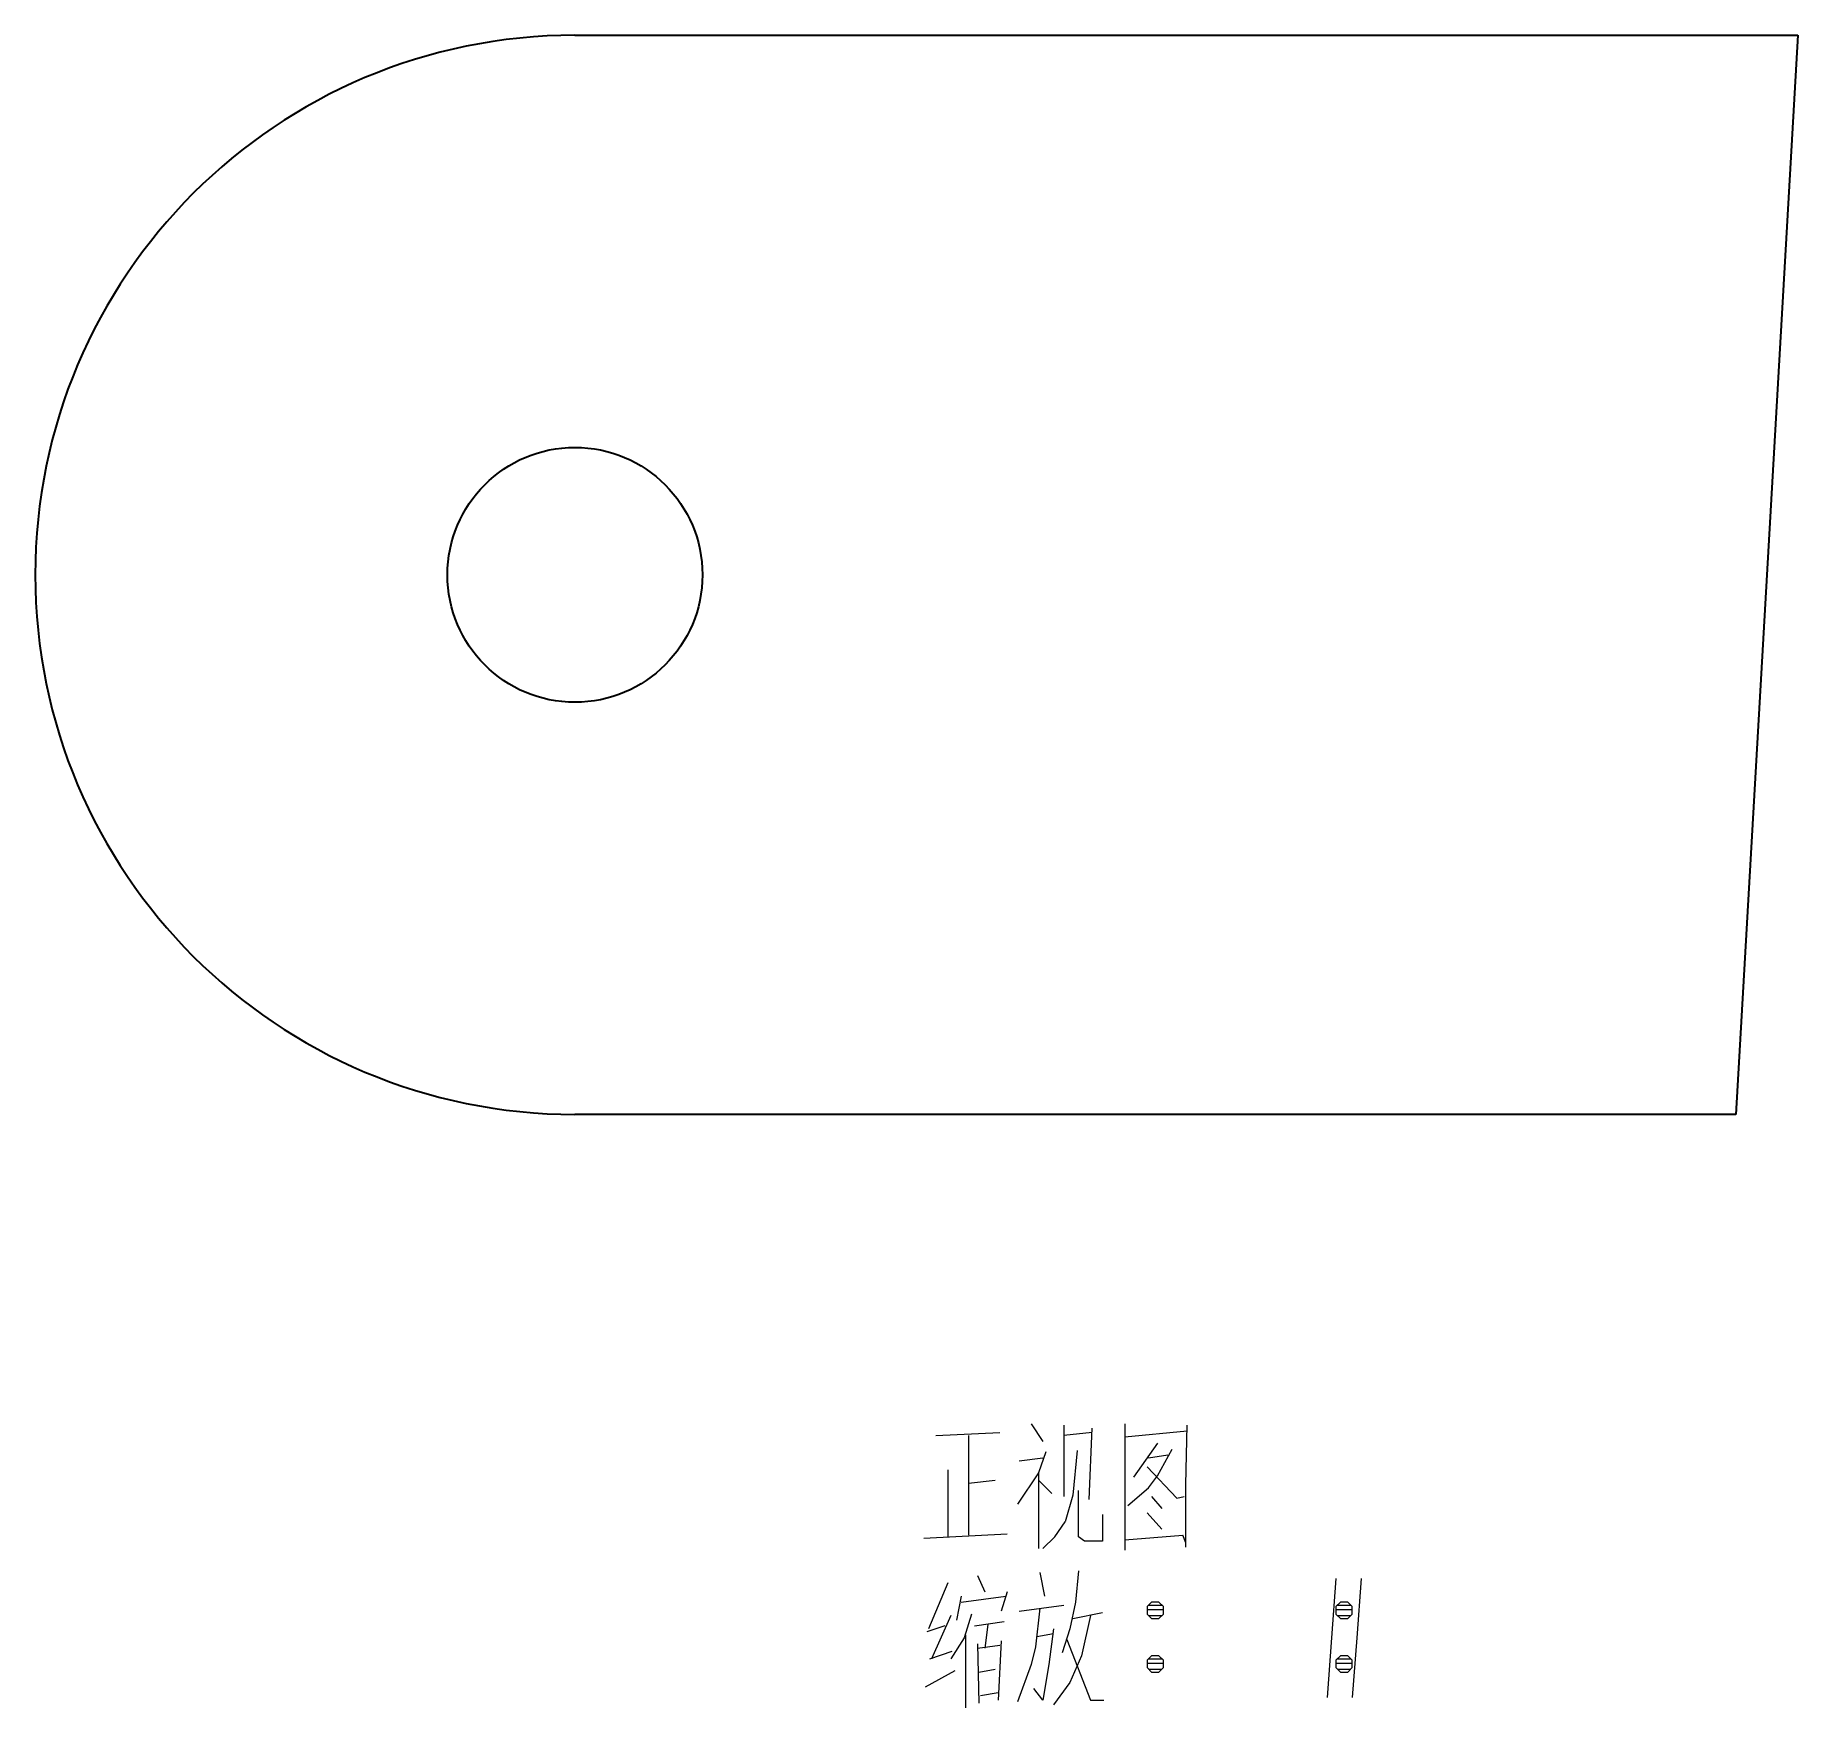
# Model space of a CAD drawing. Extents: x 573.8 to 615.2, y 393.8 to 433.2.
import ezdxf

# ---------------------------------------------------------------- set-up
doc = ezdxf.new("R2010")
doc.units = 0

msp = doc.modelspace()

# ---------------------------------------------------------------- linework, layer by layer
at = {"color": 7, "lineweight": 35}
for p, q in [((586.462, 433.2), (615.238, 433.2)), ((615.238, 433.2), (613.779, 407.8)), ((613.779, 407.8), (586.462, 407.8))]:
    msp.add_line(p, q, dxfattribs=at)
at = {"color": 7, "lineweight": 13}
for points in [[(594.955, 400.24), (596.46, 400.31)], [(595.725, 400.24), (595.725, 399.085), (595.725, 397.895)], [(597.195, 400.52), (597.475, 400.1)], [(597.965, 400.485), (597.965, 398.805)], [(598.63, 400.31), (597.965, 400.24)], [(598.56, 398.735), (598.63, 400.415)], [(599.4, 400.52), (599.4, 399.05), (599.4, 397.545)], [(599.4, 400.485), (599.4, 399.085), (599.4, 397.685)], [(600.87, 400.345), (599.4, 400.205)], [(600.835, 397.72), (600.835, 399.085), (600.87, 400.485)], [(597.545, 399.855), (597.37, 399.365), (596.88, 398.63)], [(598.28, 399.89), (598.175, 398.84)], [(600.17, 400.065), (599.61, 399.26)], [(600.17, 399.295), (600.52, 399.925)], [(595.235, 399.435), (595.235, 397.86)], [(596.915, 399.645), (597.475, 399.715)], [(599.925, 399.505), (600.625, 398.77)], [(599.96, 399.715), (600.415, 399.785)], [(595.725, 399.12), (596.355, 399.19)], [(597.37, 399.365), (597.37, 397.58)], [(597.37, 399.19), (597.685, 398.875)], [(599.47, 398.595), (599.96, 399.015)], [(599.96, 399.015), (600.17, 399.295)], [(598.175, 398.84), (598, 398.21)], [(598.315, 397.86), (598.315, 398.945)], [(600.03, 398.805), (600.275, 398.525)], [(600.625, 398.77), (600.8, 398.805)], [(597.755, 397.86), (598, 398.21)], [(598.875, 398.385), (598.875, 397.755)], [(599.925, 398.42), (600.275, 398.035)], [(594.675, 397.825), (596.635, 397.93)], [(597.475, 397.58), (597.755, 397.86)], [(598.455, 397.755), (598.315, 397.86)], [(598.875, 397.755), (598.455, 397.755)], [(599.4, 397.79), (600.765, 397.895)], [(600.835, 397.615), (600.835, 397.72), (600.765, 397.895)], [(595.935, 396.95), (596.11, 396.565)], [(597.405, 397.02), (597.51, 396.46)], [(598.315, 397.055), (598.245, 396.32)], [(595.235, 396.775), (594.78, 395.69)], [(596.635, 396.565), (596.495, 396.11)], [(604.37, 396.88), (604.265, 395.48), (604.16, 394.08)], [(604.965, 396.88), (604.86, 395.48), (604.755, 394.08)], [(595.55, 396.46), (595.445, 395.9)], [(595.55, 396.32), (596.6, 396.46)], [(597.405, 396.18), (597.3, 395.27), (597.195, 394.85), (596.88, 393.975)], [(596.915, 396.11), (597.965, 396.25)], [(598.245, 396.32), (598.105, 395.69)], [(599.925, 396.145), (600.31, 396.145)], [(599.96, 396.25), (600.275, 396.25)], [(604.37, 396.145), (604.755, 396.145)], [(604.405, 396.25), (604.72, 396.25)], [(595.165, 395.76), (594.745, 395.62)], [(595.305, 396.005), (594.85, 394.99)], [(595.795, 396.04), (595.62, 395.48)], [(595.865, 395.76), (596.565, 395.865)], [(596.18, 395.795), (596.11, 395.235)], [(597.72, 395.69), (597.615, 394.85), (597.475, 394.01), (597.265, 394.29)], [(598.105, 395.69), (597.93, 395.13)], [(598.175, 395.935), (598.875, 396.075)], [(598.595, 396.005), (598.385, 395.06)], [(599.96, 396.005), (600.275, 396.005)], [(604.405, 396.005), (604.72, 396.005)], [(595.62, 395.48), (595.305, 394.99)], [(595.655, 395.55), (595.655, 393.835)], [(595.935, 395.34), (595.97, 393.94)], [(595.935, 395.235), (596.46, 395.305)], [(596.495, 395.41), (596.425, 394.01)], [(597.335, 395.515), (597.72, 395.585)], [(598.035, 395.445), (598.595, 394.01)], [(594.815, 394.99), (595.34, 395.165)], [(598.385, 395.06), (598.105, 394.43)], [(599.925, 394.885), (600.31, 394.885)], [(599.96, 394.99), (600.275, 394.99)], [(604.37, 394.885), (604.755, 394.885)], [(604.405, 394.99), (604.72, 394.99)], [(594.71, 394.325), (595.41, 394.71)], [(595.97, 394.675), (596.355, 394.745)], [(599.96, 394.745), (600.275, 394.745)], [(604.405, 394.745), (604.72, 394.745)], [(596.425, 394.185), (596.005, 394.115)], [(598.105, 394.43), (597.72, 393.905)], [(598.595, 394.01), (598.91, 394.01)]]:
    msp.add_lwpolyline(points, dxfattribs=at)
for points in [[(600.03, 395.935), (600.205, 395.935), (600.31, 396.04), (600.31, 396.215), (600.205, 396.32), (600.03, 396.32), (599.925, 396.215), (599.925, 396.04)], [(604.475, 395.935), (604.65, 395.935), (604.755, 396.04), (604.755, 396.215), (604.65, 396.32), (604.475, 396.32), (604.37, 396.215), (604.37, 396.04)], [(600.03, 394.675), (600.205, 394.675), (600.31, 394.78), (600.31, 394.955), (600.205, 395.06), (600.03, 395.06), (599.925, 394.955), (599.925, 394.78)], [(604.475, 394.675), (604.65, 394.675), (604.755, 394.78), (604.755, 394.955), (604.65, 395.06), (604.475, 395.06), (604.37, 394.955), (604.37, 394.78)]]:
    msp.add_lwpolyline(points, close=True, dxfattribs=at)
at = {"color": 7, "lineweight": 35}
msp.add_circle((586.462, 420.5), 3, dxfattribs=at)
msp.add_arc((586.462, 420.5), 12.7, 90, 270, dxfattribs=at)

doc.saveas('drawing.dxf')
